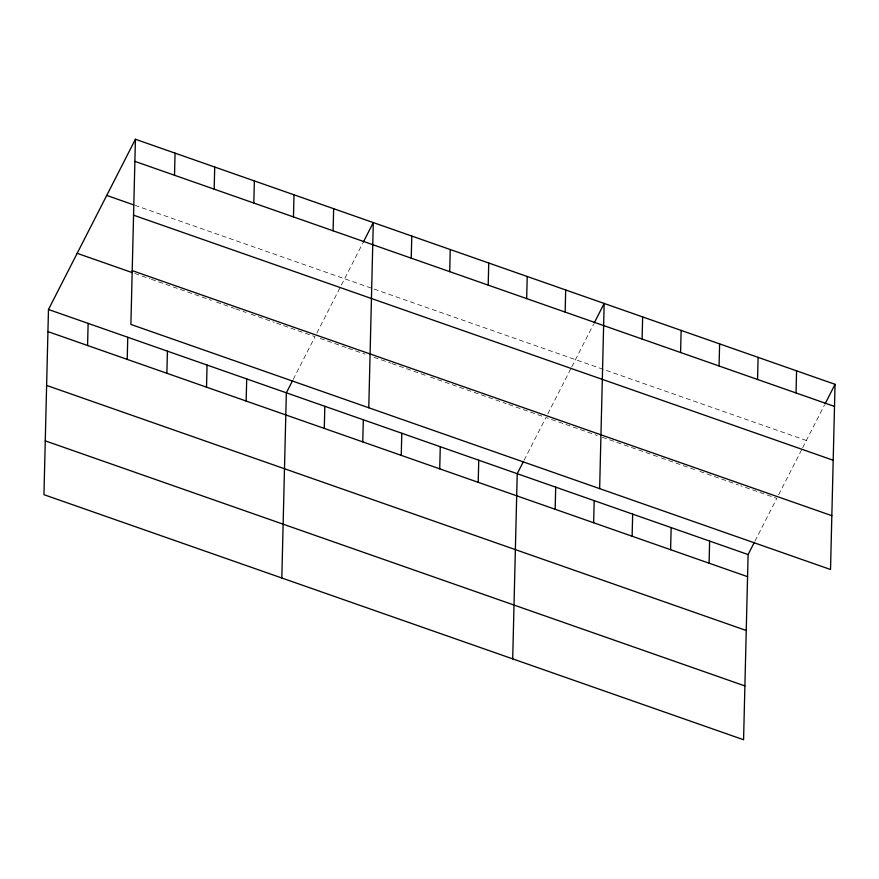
<?xml version="1.0" encoding="UTF-8"?>
<svg xmlns="http://www.w3.org/2000/svg" width="879" height="879" viewBox="0 0 879 879"><rect width="100%" height="100%" fill="white"/><g stroke="black" fill="none" stroke-linecap="round" stroke-linejoin="round"><path stroke-width="0.66" stroke-dasharray="4.39 3.3" d="M293.212 379.387L315.045 336.646L283.071 325.439M316.89 333.02L362.686 243.34M524.093 460.255L545.914 417.514L597.226 435.479M547.771 413.888L571.174 368.07M571.789 366.862L593.567 324.208M754.962 541.123L776.794 498.382L740.887 485.801M778.64 494.767L802.044 448.938M802.659 447.73L824.447 405.076M134.861 205.29L372.817 288.642M374.102 289.092L806.362 440.5M134.718 273.479L150.067 278.852M151.342 279.302L211.454 300.354M216.564 302.145L234.473 308.419M235.748 308.87L245.977 312.452M251.097 314.242L274.116 322.307M276.676 323.197L281.785 324.999M320.176 338.437L347.106 347.875M348.392 348.326L365.06 354.16M374.047 357.313L390.715 363.148M392.001 363.598L427.919 376.179M430.479 377.08L506.161 403.582M508.721 404.483L544.639 417.064M602.357 437.281L660.074 457.498M661.36 457.948L697.267 470.529M699.838 471.43L738.316 484.9"/><path stroke-width="1.32" d="M135.421 139.256L130.894 324.439L830.523 569.504L835.05 384.321L135.421 139.256L48.477 309.496L43.95 494.679L743.579 739.744L748.106 554.561L754.336 542.343M87.581 345.491L88.12 323.384M127.224 359.379L127.763 337.272M166.867 373.267L167.417 351.161M174.525 175.251L175.064 153.144M206.521 387.156L207.059 365.049M214.168 189.139L214.718 167.032M246.164 401.044L246.702 378.937M253.822 203.027L254.361 180.92M281.818 577.997L286.345 392.825L292.586 380.607M293.465 216.915L294.004 194.808M324.285 428.414L324.823 406.296M333.108 230.803L333.646 208.697M362.763 441.884L363.313 419.777M368.773 407.757L373.3 222.585L363.313 242.121M401.253 455.366L401.791 433.259M411.229 258.162L411.779 236.055M439.731 468.848L440.269 446.73M449.718 271.644L450.257 249.537M478.209 482.318L478.747 460.211M488.197 285.126L488.735 263.019M512.699 658.865L517.226 473.693L523.466 461.475M526.675 298.607L527.213 276.489M555.165 509.282L555.704 487.164M565.153 312.078L565.691 289.971M593.644 522.752L594.182 500.645M599.643 488.625L604.17 303.453L594.193 322.989M632.122 536.234L632.66 514.127M642.109 339.041L642.648 316.923M670.6 549.716L671.149 527.609M680.588 352.512L681.137 330.405M709.089 563.186L709.628 541.079M719.066 365.994L719.615 343.887M757.555 379.475L758.094 357.357M796.033 392.946L796.572 370.839M825.073 403.857L835.05 384.321M134.883 161.373L834.512 406.428M106.733 195.435L133.586 204.851M133.564 215.179L833.193 460.244M132.213 270.622L831.842 515.687M77.165 253.317L132.158 272.578M48.477 309.496L748.106 554.561M47.938 331.614L747.568 576.668M46.62 385.42L746.249 630.485M45.268 440.862L744.898 685.928"/></g></svg>
